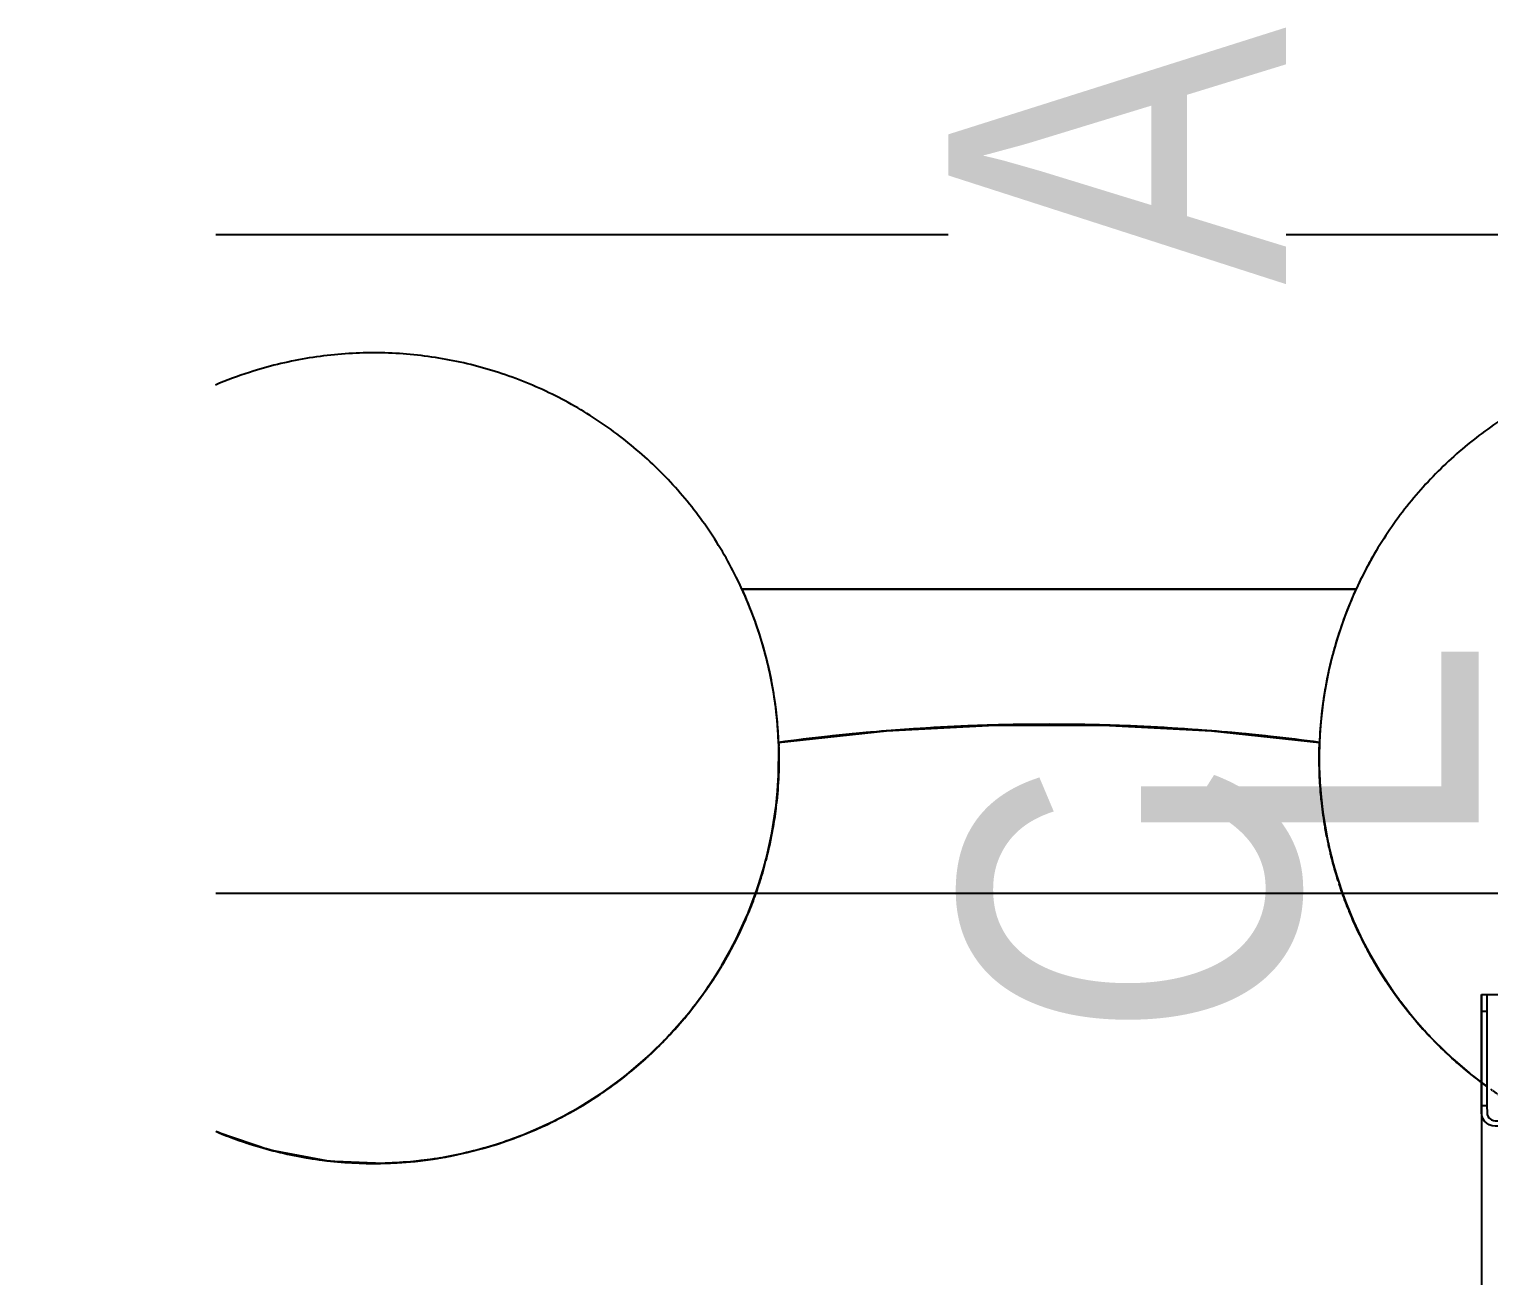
# Model space of a CAD drawing. Header units: metres. Extents: x -354 to -91, y 3 to 562.
# Drawn here: x -276.101 to -273.94, y 544.487 to 546.333 of the extents above; entities that cross this region are included whole.
import ezdxf

# ---------------------------------------------------------------- set-up
doc = ezdxf.new("R2010")
doc.units = ezdxf.units.M
doc.layers.add('A-ANNO-NOTE', color=7, linetype='Continuous', lineweight=9)
doc.layers.add('A-GENM', color=7, linetype='Continuous', lineweight=25)
doc.styles.add('Arial Narrow', font='ARIALN.TTF', dxfattribs={"height": 0.5})
doc.styles.add('Arial Narrow_2', font='ARIALN.TTF', dxfattribs={"height": 0.0025})

# ---------------------------------------------------------------- blocks, each defined once
blk = doc.blocks.new('Foundations-Piles - Px-1200-66435273-DRG-2873034 - CONSTRUCTION SEQUENCE STAGE A8')
at = {"layer": 'A-GENM', "color": 9, "true_color": 0xbebebe}
for start, end in [(32.7273, 37.8876), (32.7273, 37.8876), (24.5455, 32.7273), (24.5455, 32.7273), (16.3636, 24.5455), (16.3636, 24.5455), (8.1818, 16.3636), (8.1818, 16.3636), (171.9316, 180), (172.0366, 180), (0, 8.1818), (0, 8.1818), (180, 188.1818), (180, 261.8182), (351.8182, 0), (351.8182, 0), (188.2378, 196.3636), (343.6364, 351.8182), (343.6364, 351.8182), (196.4203, 199.7037), (335.4545, 343.6364), (335.4545, 343.6364), (199.7037, 204.5455), (204.6304, 208.1482), (327.2727, 335.4545), (327.2727, 335.4545), (208.1482, 212.7273), (212.8405, 216.4884), (319.0909, 327.2727), (319.0909, 327.2727), (216.4884, 220.9091), (221.0506, 224.7812), (310.9091, 319.0909), (310.9091, 319.0909), (224.7812, 229.0909), (302.7273, 310.9091), (304.9663, 310.9091), (229.2607, 233.0485), (233.0485, 237.2727), (302.3981, 304.9663), (237.4709, 241.3005), (294.5455, 302.7273), (294.5659, 302.3981), (241.3005, 245.4545), (245.681, 249.5426), (286.3636, 294.5455), (286.7316, 294.5455), (249.5426, 253.8911), (253.8911, 257.7779), (278.1818, 286.3636), (282.4594, 286.7316), (257.7779, 262.1012), (261.8182, 265.362), (262.1012, 265.362), (265.362, 266.0083), (265.362, 270), (266.0083, 270.3114), (270, 278.1818), (270.3114, 274.2352), (274.2352, 278.1818), (278.1818, 278.4725), (278.5215, 282.4594)]:
    blk.add_arc((0, 0), 0.6, start, end, dxfattribs=at)
blk = doc.blocks.new('Foundations-Piles - Px-1200-66435274-DRG-2873034 - CONSTRUCTION SEQUENCE STAGE A8')
at = {"layer": 'A-GENM', "color": 9, "true_color": 0xbebebe}
for start, end in [(98.1818, 106.3636), (100.1896, 104.6123), (98.1818, 100.1896), (90, 98.1818), (96.7983, 98.1818), (92.2501, 96.7983), (90, 92.2501), (88.9353, 90), (81.8182, 90), (84.2266, 88.9353), (81.081, 84.2266), (73.6364, 81.8182), (73.6364, 81.081), (106.3636, 114.5455), (108.2706, 112.5944), (106.3636, 108.2706), (104.6123, 106.3636), (65.4545, 73.6364), (65.4545, 73.6364), (114.5455, 122.7273), (112.5944, 116.2514), (57.2727, 65.4545), (57.2727, 65.4545), (116.2514, 120.583), (122.7273, 124.3904), (122.7273, 124.2279), (120.583, 122.7273), (49.0909, 57.2727), (49.0909, 57.2727), (124.3904, 157.9825), (124.3904, 128.5814), (128.5814, 132.2009), (132.2009, 136.5946), (40.9091, 49.0909), (40.9091, 49.0909), (136.5946, 140.1715), (32.8793, 40.9091), (32.8793, 40.9091), (140.1715, 144.6326), (144.6326, 148.1399), (24.5455, 32.7273), (24.5455, 32.7273), (148.1399, 152.7165), (152.7165, 156.1068), (156.1068, 157.9825), (16.3636, 24.5455), (16.3636, 24.5455), (157.9825, 158.9198), (157.9825, 158.9198), (160.8661, 162.3359), (160.9016, 162.3359), (159.9865, 160.7823), (159.9865, 160.7823), (159.642, 159.9181), (159.642, 159.9181), (162.3359, 164.0723), (162.3359, 163.6364), (163.6364, 166.6708), (164.0723, 166.6708), (8.1818, 16.3636), (8.1818, 16.3636), (166.6708, 168.6383), (166.6708, 168.6383), (169.3321, 170.2674), (169.3897, 170.2674), (168.6383, 169.1078), (168.6383, 169.1078), (170.3127, 171.8182), (170.3127, 171.8182), (173.6515, 173.9597), (173.6515, 173.9597), (171.8368, 172.3435), (172.0366, 172.3435), (0.2143, 8.1818), (0, 8.1818), (174.4044, 180), (174.4044, 180), (180, 187.7641), (180, 238.3105), (351.8182, 0), (351.8182, 0), (187.7641, 190.3159), (343.6364, 351.8182), (343.6364, 351.8182), (190.3159, 195.5373), (195.5373, 196.3636), (196.3636, 198.5685), (335.4545, 343.6364), (335.4545, 343.6364), (198.5685, 203.3242), (203.5223, 206.5262), (327.2727, 335.4545), (327.2727, 335.4545), (206.5262, 212.3507), (212.3507, 212.7273), (212.9011, 220.5161), (319.0909, 327.2727), (319.0909, 327.2727), (220.5161, 220.9091), (221.0944, 228.6827), (310.9091, 319.0909), (310.9091, 319.0909), (228.6827, 229.0909), (302.7273, 310.9091), (302.7273, 310.9091), (229.2876, 236.8502), (236.8502, 237.2727), (237.4807, 238.3105), (238.3865, 245.0186), (238.3865, 265.362), (294.5455, 302.7273), (294.5455, 302.7273), (245.0186, 245.4545), (245.7799, 253.188), (286.3636, 294.5455), (286.3636, 294.5455), (253.188, 253.6364), (253.8666, 261.3584), (278.1818, 286.3636), (278.1818, 286.3636), (261.3584, 262.0592), (262.0592, 265.362), (265.362, 270), (265.362, 270), (270, 278.1818), (270, 278.1818)]:
    blk.add_arc((0, 0), 0.6, start, end, dxfattribs=at)
blk = doc.blocks.new('Shotcrete Adaptive v1 - 1200 Dia Pile _ 2_000 Spacing-61394367-DRG-2873034 - CONSTRUCTION SEQUENCE STAGE A8')
at = {"layer": 'A-GENM', "color": 9, "true_color": 0xbebebe}
for p, q in [((-0.4546, 0.25), (0.4546, 0.25)), ((0.4546, 0.25), (-0.4546, 0.25))]:
    blk.add_line(p, q, dxfattribs=at)
for centre, radius, start, end in [((-1, 0), 0.6, 20.0818, 24.6243), ((-1, 0), 0.6, 20.0818, 24.6243), ((1, 0), 0.6, 156.2014, 159.3408), ((1, 0), 0.6, 156.2014, 159.3408), ((1, 0), 0.6, 155.5191, 156.2014), ((1, 0), 0.6, 155.5191, 156.2014), ((-1, 0), 0.6, 17.6375, 20.0818), ((-1, 0), 0.6, 17.6375, 20.0818), ((1, 0), 0.6, 159.3408, 162.8466), ((1, 0), 0.6, 159.3408, 162.8466), ((-1, 0), 0.6, 17.1534, 17.5169), ((-1, 0), 0.6, 17.1534, 17.5169), ((-1, 0), 0.6, 9.6825, 17.1534), ((-1, 0), 0.6, 9.6825, 17.1534), ((1, 0), 0.6, 162.8466, 164.0565), ((1, 0), 0.6, 162.8466, 164.0565), ((1, 0), 0.6, 165.1113, 165.8721), ((1, 0), 0.6, 165.1113, 165.8721), ((1, 0), 0.6, 164.0565, 164.5097), ((1, 0), 0.6, 164.0565, 164.5097), ((1, 0), 0.6, 167.3634, 170.3175), ((1, 0), 0.6, 167.3634, 170.3175), ((1, 0), 0.6, 166.2141, 167.3634), ((1, 0), 0.6, 166.2141, 167.3634), ((-1, 0), 0.6, 2.2116, 9.6825), ((-1, 0), 0.6, 2.2116, 9.6825), ((1, 0), 0.6, 170.3175, 171.9198), ((1, 0), 0.6, 170.3175, 171.9198), ((1, 0), 0.6, 171.9198, 175.3023), ((1, 0), 0.6, 171.9198, 175.3023), ((0, -2.95), 3, 88.4658, 94.6025), ((0, -2.95), 3, 91.5342, 94.6025), ((0, -2.95), 3, 88.4658, 91.5342), ((0, -2.95), 3, 85.3975, 88.4658), ((0, -2.95), 3, 85.3975, 88.4658), ((1, 0), 0.6, 175.3023, 177.7884), ((1, 0), 0.6, 175.3023, 177.7884), ((0, -2.95), 3, 94.6025, 97.6709), ((0, -2.95), 3, 94.6025, 97.6709), ((0, -2.95), 3, 82.3291, 85.3975), ((0, -2.95), 3, 82.3291, 85.3975)]:
    blk.add_arc(centre, radius, start, end, dxfattribs=at)
blk = doc.blocks.new('StitchPour_RS36A_04 - StitchPour_RS36A_04-60468323-DRG-2873034 - CONSTRUCTION SEQUENCE STAGE A8')
at = {"layer": 'A-GENM', "color": 9, "true_color": 0xbebebe}
for points in [[(131.6569, 50.4266), (131.7322, 50.1434), (131.8074, 49.8602), (131.8827, 49.5769)], [(131.8827, 49.5769), (132.0757, 48.8506), (132.2688, 48.1242), (132.4618, 47.3978)]]:
    blk.add_open_spline(points, degree=3, dxfattribs=at)
at = {"layer": 'A-GENM', "color": 253, "true_color": 0xa3a3a3}
blk.add_open_spline([(131.6569, 50.4266), (131.7322, 50.1434), (132.0005, 49.1338), (132.2688, 48.1242), (132.4618, 47.3978)], degree=3, knots=[0.90733985, 0.90733985, 0.90733985, 0.90733985, 0.93333333, 1, 1, 1, 1], dxfattribs=at)
blk = doc.blocks.new('Barrier-Bracket-Assembly-Type02 - bracket-67298821-DRG-2873034 - CONSTRUCTION SEQUENCE STAGE A8')
at = {"layer": 'A-GENM', "color": 253, "true_color": 0xa3a3a3}
for p, q in [((-1147.1026, 544.9037), (-1147.1029, 544.9036)), ((-1147.1029, 544.9036), (-1147.1029, 544.4536)), ((-1147.1026, 544.8787), (-1147.1026, 544.9037)), ((-1147.1026, 544.9037), (-1147.0946, 544.9037)), ((-1147.0946, 544.9037), (-1147.0949, 544.9036)), ((-1147.0946, 544.9037), (-1147.0946, 544.8787)), ((-1147.0829, 544.9036), (-1146.973, 544.9036)), ((-1147.0829, 544.9036), (-1146.9729, 544.9036)), ((-1146.9609, 544.9036), (-1146.9606, 544.9037)), ((-1146.9606, 544.9037), (-1146.9526, 544.9037)), ((-1146.9606, 544.8787), (-1146.9606, 544.9037)), ((-1146.9529, 544.9036), (-1146.9526, 544.9037)), ((-1146.9526, 544.9037), (-1146.9526, 544.8787)), ((-1147.1026, 544.7387), (-1147.1026, 544.8787)), ((-1147.0946, 544.8787), (-1147.1026, 544.8787)), ((-1147.0946, 544.8787), (-1147.0946, 544.7387)), ((-1146.9606, 544.7387), (-1146.9606, 544.8787)), ((-1146.9526, 544.8787), (-1146.9606, 544.8787)), ((-1146.9526, 544.8787), (-1146.9526, 544.7387)), ((-1147.1025, 544.7287), (-1147.1026, 544.7387)), ((-1147.0946, 544.7387), (-1147.1026, 544.7387)), ((-1147.0946, 544.7387), (-1147.0945, 544.7287)), ((-1146.9605, 544.7287), (-1146.9606, 544.7387)), ((-1146.9526, 544.7387), (-1146.9606, 544.7387)), ((-1146.9526, 544.7387), (-1146.9525, 544.7287)), ((-1147.0825, 544.7167), (-1146.9725, 544.7167)), ((-1146.9525, 544.4536), (-1146.9525, 544.7287)), ((-1146.9725, 544.7088), (-1147.0825, 544.7088)), ((-1147.1029, 544.4536), (-1147.1029, 544.2182)), ((-1146.9525, 544.2182), (-1146.9525, 544.4536)), ((-1147.1029, 544.2182), (-1147.1029, 544.1536)), ((-1146.9525, 544.1537), (-1146.9525, 544.2182)), ((-1147.1029, 544.1536), (-1147.1025, 544.1537)), ((-1147.0949, 544.1536), (-1147.0945, 544.1537)), ((-1146.973, 544.1536), (-1147.0829, 544.1536)), ((-1146.9729, 544.1536), (-1147.0829, 544.1536)), ((-1147.0825, 544.1538), (-1146.9725, 544.1538)), ((-1147.0825, 544.1537), (-1146.9725, 544.1537)), ((-1146.9605, 544.1537), (-1146.9609, 544.1536)), ((-1146.9525, 544.1537), (-1146.9529, 544.1536))]:
    blk.add_line(p, q, dxfattribs=at)
at = {"layer": 'A-GENM', "color": 253, "true_color": 0xa3a3a3, "flags": 128}
for points in [[(-1147.0825, 544.7088), (-1147.087, 544.7093), (-1147.0912, 544.7107), (-1147.095, 544.7131), (-1147.0982, 544.7163), (-1147.1006, 544.7201), (-1147.102, 544.7243), (-1147.1025, 544.7287)], [(-1147.0945, 544.7287), (-1147.0942, 544.7261), (-1147.0934, 544.7235), (-1147.0919, 544.7213), (-1147.09, 544.7194), (-1147.0877, 544.7179), (-1147.0852, 544.717), (-1147.0825, 544.7167)], [(-1146.9525, 544.7287), (-1146.953, 544.7243), (-1146.9545, 544.7201), (-1146.9569, 544.7163), (-1146.9601, 544.7131), (-1146.9638, 544.7107), (-1146.9681, 544.7093), (-1146.9725, 544.7088)], [(-1146.9725, 544.7167), (-1146.9699, 544.717), (-1146.9673, 544.7179), (-1146.9651, 544.7194), (-1146.9632, 544.7213), (-1146.9617, 544.7235), (-1146.9608, 544.7261), (-1146.9605, 544.7287)]]:
    blk.add_lwpolyline(points, dxfattribs=at)
at = {"layer": 'A-GENM', "color": 253, "true_color": 0xa3a3a3}
for centre, major_axis, start_param, end_param in [((-1147.0829, 544.9036), (0.02, 0), 3.141593, 3.40163), ((-1147.0829, 544.9036), (0.02, 0), 3.40163, 3.663429), ((-1147.0829, 544.9036), (0.02, 0), 3.663429, 3.925229), ((-1147.0829, 544.9036), (0.02, 0), 3.925229, 4.081908), ((-1147.0829, 544.9036), (0.012, 0), 3.141593, 3.40163), ((-1147.0829, 544.9036), (0.012, 0), 3.40163, 4.710627), ((-1147.0829, 544.9036), (0.02, 0), 4.270144, 4.404948), ((-1147.0829, 544.9036), (0.02, 0), 4.55426, 4.710627), ((-1146.9729, 544.9036), (0.02, 0), 4.71134, 4.868419), ((-1146.9729, 544.9036), (0.012, 0), 4.710627, 6.281423), ((-1146.9729, 544.9036), (0.02, 0), 5.017948, 5.152919), ((-1146.9729, 544.9036), (0.02, 0), 5.496025, 5.757824), ((-1146.9729, 544.9036), (0.02, 0), 5.757824, 6.019624), ((-1146.9729, 544.9036), (0.02, 0), 6.019624, 6.281423), ((-1147.0829, 544.1536), (0.02, 0), 3.141593, 3.40163), ((-1147.0825, 544.1537), (0.02, 0), 2.878031, 3.139831), ((-1147.0829, 544.1536), (0.02, 0), 3.40163, 3.663429), ((-1147.0825, 544.1537), (0.02, 0), 2.354432, 2.878031), ((-1147.0829, 544.1536), (0.02, 0), 3.663429, 4.087913), ((-1147.0825, 544.1537), (0.02, 0), 2.092633, 2.354432), ((-1147.0829, 544.1536), (0.012, 0), 3.141593, 3.40163), ((-1147.0825, 544.1537), (0.012, 0), 2.878031, 3.139831), ((-1147.0829, 544.1536), (0.012, 0), 3.40163, 4.448827), ((-1147.0825, 544.1537), (0.012, 0), 2.616232, 2.878031), ((-1147.0825, 544.1537), (0.012, 0), 2.354432, 2.616232), ((-1147.0825, 544.1537), (0.02, 0), 1.569034, 2.092633), ((-1147.0829, 544.1536), (0.02, 0), 4.270144, 4.404948), ((-1147.0825, 544.1537), (0.012, 0), 2.092633, 2.354432), ((-1147.0829, 544.1536), (0.02, 0), 4.55426, 4.710627), ((-1147.0829, 544.1536), (0.012, 0), 4.448827, 4.710627), ((-1147.0825, 544.1537), (0.012, 0), 1.569034, 1.830834), ((-1146.9729, 544.1536), (0.02, 0), 4.71134, 4.868419), ((-1146.9729, 544.1536), (0.012, 0), 4.710627, 5.234226), ((-1146.9725, 544.1537), (0.02, 0), 1.045435, 1.569034), ((-1146.9725, 544.1537), (0.012, 0), 1.307235, 1.567846), ((-1146.9729, 544.1536), (0.02, 0), 5.017948, 5.152919), ((-1146.9729, 544.1536), (0.012, 0), 5.234226, 6.281423), ((-1146.9725, 544.1537), (0.012, 0), 0.783636, 1.045435), ((-1146.9725, 544.1537), (0.012, 0), 0.521837, 0.783636), ((-1146.9725, 544.1537), (0.02, 0), 0.783636, 1.045435), ((-1146.9725, 544.1537), (0.012, 0), 0.260037, 0.521837), ((-1146.9729, 544.1536), (0.02, 0), 5.336235, 6.019624), ((-1146.9725, 544.1537), (0.012, 0), 0, 0.260037), ((-1146.9725, 544.1537), (0.02, 0), 0, 0.783636), ((-1146.9729, 544.1536), (0.02, 0), 6.019624, 6.281423)]:
    blk.add_ellipse(centre, major_axis=major_axis, ratio=0.000483, start_param=start_param, end_param=end_param, dxfattribs=at)
blk = doc.blocks.new('T2DPAA-T2D-C3S-RS-M3D-100334_rvt-1-DRG-2873034 - CONSTRUCTION SEQUENCE STAGE A8')
at = {"layer": 'A-GENM', "color": 9, "true_color": 0xbebebe}
for p, q in [((-1148.1434, 545.2729), (-1148.1435, 545.2768)), ((-1147.3426, 545.2768), (-1147.3431, 545.2563)), ((-1148.1436, 545.2281), (-1148.1433, 545.2705)), ((-1147.3431, 545.2563), (-1147.3429, 545.2379)), ((-1147.3429, 545.2378), (-1147.342, 545.2181)), ((-1148.1464, 545.1906), (-1148.1436, 545.2281)), ((-1147.342, 545.2181), (-1147.3403, 545.1959)), ((-1148.1468, 545.1871), (-1148.1464, 545.1906)), ((-1147.3403, 545.1959), (-1147.3376, 545.1731)), ((-1148.1534, 545.1427), (-1148.1472, 545.1835)), ((-1147.3376, 545.1731), (-1147.3313, 545.1354)), ((-1148.1616, 545.1058), (-1148.1534, 545.1427)), ((-1147.3313, 545.1354), (-1147.3271, 545.116)), ((-1148.1632, 545.0994), (-1148.1624, 545.1026)), ((-1148.1624, 545.1026), (-1148.1616, 545.1058)), ((-1147.3271, 545.116), (-1147.3207, 545.0912)), ((-1148.1753, 545.0595), (-1148.1646, 545.0944)), ((-1147.3207, 545.0912), (-1147.3092, 545.0549)), ((-1148.1776, 545.0531), (-1148.1753, 545.0595)), ((-1148.209, 544.9802), (-1148.1899, 545.0213)), ((-1147.2925, 545.0124), (-1147.282, 544.9899)), ((-1148.2274, 544.9469), (-1148.209, 544.9802)), ((-1147.2808, 544.9875), (-1147.2762, 544.9783)), ((-1148.2536, 544.9065), (-1148.2292, 544.9438)), ((-1147.2535, 544.9382), (-1147.2328, 544.907)), ((-1148.2766, 544.8762), (-1148.2536, 544.9065)), ((-1148.3085, 544.84), (-1148.2789, 544.8734)), ((-1147.2044, 544.8699), (-1147.1801, 544.8425)), ((-1148.3355, 544.8132), (-1148.3085, 544.84)), ((-1148.3723, 544.7819), (-1148.337, 544.8118)), ((-1147.1458, 544.8089), (-1147.1209, 544.7875)), ((-1148.4028, 544.7594), (-1148.3723, 544.7819)), ((-1148.444, 544.7335), (-1148.4071, 544.7565)), ((-1147.103, 544.7735), (-1147.0952, 544.7678)), ((-1148.4772, 544.7157), (-1148.444, 544.7335)), ((-1148.5222, 544.6958), (-1148.4785, 544.7151)), ((-1148.9738, 544.6997), (-1148.8972, 544.6737)), ((-1148.557, 544.6832), (-1148.5222, 544.6958)), ((-1148.8972, 544.6737), (-1148.8131, 544.6577)), ((-1148.6406, 544.6624), (-1148.6054, 544.6696)), ((-1148.6054, 544.6696), (-1148.5581, 544.6828)), ((-1148.8125, 544.6576), (-1148.7287, 544.6538)), ((-1148.7264, 544.6538), (-1148.6927, 544.6557)), ((-1148.6927, 544.6557), (-1148.6432, 544.662))]:
    blk.add_line(p, q, dxfattribs=at)
at = {"layer": 'A-GENM', "color": 9, "true_color": 0xbebebe, "flags": 128}
for points in [[(-1148.1435, 545.2768), (-1147.9838, 545.2939), (-1147.8234, 545.3025), (-1147.6628, 545.3025), (-1147.5023, 545.2939), (-1147.3426, 545.2768)], [(-1148.1899, 545.0213), (-1148.1888, 545.024), (-1148.1776, 545.0531)], [(-1147.3087, 545.0533), (-1147.3033, 545.0387), (-1147.2925, 545.0124)], [(-1147.2762, 544.9783), (-1147.2693, 544.9653), (-1147.2535, 544.9382)], [(-1147.2328, 544.907), (-1147.2257, 544.8971), (-1147.2044, 544.8699)], [(-1147.1801, 544.8425), (-1147.1733, 544.8354), (-1147.1458, 544.8089)], [(-1147.1189, 544.7859), (-1147.1131, 544.7813), (-1147.103, 544.7735)]]:
    blk.add_lwpolyline(points, dxfattribs=at)
at = {"layer": 'A-GENM', "color": 9, "true_color": 0xbebebe}
for points, knots in [([(-1148.977, 546.0286), (-1148.6835, 546.0286), (-1147.6388, 546.0286), (-1146.5942, 546.0286), (-1145.8431, 546.0286)], [0.90728065, 0.90728065, 0.90728065, 0.90728065, 0.93333333, 1, 1, 1, 1]), ([(-1147.3283, 545.1211), (-1147.3288, 545.1236), (-1147.3309, 545.133), (-1147.3327, 545.1425), (-1147.334, 545.1495)], [0.80641348, 0.80641348, 0.80641348, 0.80641348, 0.81578947, 0.84210526, 0.84210526, 0.84210526, 0.84210526]), ([(-1148.2321, 544.9391), (-1148.238, 544.9295), (-1148.2521, 544.908), (-1148.2676, 544.8874), (-1148.2766, 544.8762)], [0.31585935, 0.31585935, 0.31585935, 0.31585935, 0.34615385, 0.38461538, 0.38461538, 0.38461538, 0.38461538]), ([(-1148.2819, 544.8698), (-1148.2893, 544.8609), (-1148.3065, 544.8414), (-1148.3249, 544.8231), (-1148.3355, 544.8133)], [0.39202069, 0.39202069, 0.39202069, 0.39202069, 0.42307692, 0.46153846, 0.46153846, 0.46153846, 0.46153846]), ([(-1148.3409, 544.8083), (-1148.3498, 544.8003), (-1148.3698, 544.7833), (-1148.3909, 544.7676), (-1148.4028, 544.7594)], [0.46815436, 0.46815436, 0.46815436, 0.46815436, 0.5, 0.53846154, 0.53846154, 0.53846154, 0.53846154])]:
    blk.add_open_spline(points, degree=3, knots=knots, dxfattribs=at)
at = {"layer": 'A-GENM', "color": 253, "true_color": 0xa3a3a3}
blk.add_open_spline([(-1148.977, 546.0286), (-1148.6835, 546.0286), (-1147.6388, 546.0286), (-1146.5942, 546.0286), (-1145.8431, 546.0286)], degree=3, knots=[0.90728065, 0.90728065, 0.90728065, 0.90728065, 0.93333333, 1, 1, 1, 1], dxfattribs=at)
at = {"layer": 'A-GENM', "color": 9, "true_color": 0xbebebe}
for points in [[(-1147.9255, 545.298), (-1147.945, 545.2969), (-1147.9645, 545.2955), (-1147.984, 545.2939)], [(-1147.8526, 545.3016), (-1147.8769, 545.3007), (-1147.9012, 545.2995), (-1147.9255, 545.298)], [(-1147.8238, 545.3025), (-1147.8334, 545.3023), (-1147.843, 545.3019), (-1147.8526, 545.3016)], [(-1147.7796, 545.3034), (-1147.7943, 545.3032), (-1147.809, 545.3029), (-1147.8237, 545.3025)], [(-1147.7066, 545.3034), (-1147.7309, 545.3037), (-1147.7553, 545.3037), (-1147.7796, 545.3034)], [(-1147.6631, 545.3025), (-1147.6776, 545.3029), (-1147.6921, 545.3032), (-1147.7066, 545.3034)], [(-1147.6555, 545.3023), (-1147.6578, 545.3024), (-1147.6601, 545.3024), (-1147.6623, 545.3025)], [(-1147.6336, 545.3016), (-1147.6404, 545.3018), (-1147.6472, 545.3021), (-1147.6541, 545.3023)], [(-1147.5606, 545.298), (-1147.5849, 545.2995), (-1147.6092, 545.3007), (-1147.6336, 545.3016)], [(-1147.5022, 545.2939), (-1147.5217, 545.2955), (-1147.5411, 545.2969), (-1147.5606, 545.298)], [(-1148.071, 545.2856), (-1148.0952, 545.283), (-1148.1194, 545.28), (-1148.1435, 545.2768)], [(-1148.1435, 545.2768), (-1148.1435, 545.275), (-1148.1434, 545.2732), (-1148.1433, 545.2715)], [(-1147.9984, 545.2927), (-1148.0226, 545.2906), (-1148.0468, 545.2883), (-1148.071, 545.2856)], [(-1147.9841, 545.2939), (-1147.9888, 545.2935), (-1147.9936, 545.2931), (-1147.9984, 545.2927)], [(-1147.4878, 545.2927), (-1147.4926, 545.2931), (-1147.4973, 545.2935), (-1147.5021, 545.2939)], [(-1147.4151, 545.2856), (-1147.4393, 545.2883), (-1147.4635, 545.2906), (-1147.4878, 545.2927)], [(-1147.3426, 545.2768), (-1147.3668, 545.28), (-1147.3909, 545.283), (-1147.4151, 545.2856)], [(-1147.3429, 545.2411), (-1147.3432, 545.253), (-1147.3431, 545.2649), (-1147.3426, 545.2768)], [(-1148.1432, 545.2644), (-1148.143, 545.2542), (-1148.1431, 545.2439), (-1148.1434, 545.2336)], [(-1148.1433, 545.2698), (-1148.1432, 545.268), (-1148.1432, 545.2662), (-1148.1432, 545.2644)], [(-1148.1434, 545.2336), (-1148.1439, 545.2193), (-1148.1449, 545.2049), (-1148.1464, 545.1906)], [(-1147.3428, 545.2342), (-1147.3428, 545.235), (-1147.3428, 545.2359), (-1147.3428, 545.2368)], [(-1147.3406, 545.1993), (-1147.3417, 545.2109), (-1147.3424, 545.2225), (-1147.3428, 545.2342)], [(-1148.1464, 545.1906), (-1148.1465, 545.1893), (-1148.1467, 545.1879), (-1148.1468, 545.1866)], [(-1147.3401, 545.1945), (-1147.3403, 545.1961), (-1147.3405, 545.1977), (-1147.3406, 545.1993)], [(-1147.3399, 545.1916), (-1147.34, 545.1926), (-1147.3401, 545.1935), (-1147.3401, 545.1945)], [(-1147.335, 545.1556), (-1147.337, 545.1675), (-1147.3386, 545.1796), (-1147.3399, 545.1916)], [(-1148.1477, 545.1791), (-1148.149, 545.1687), (-1148.1506, 545.1583), (-1148.1525, 545.1479)], [(-1148.1472, 545.1836), (-1148.1474, 545.1821), (-1148.1475, 545.1806), (-1148.1477, 545.1791)], [(-1148.1525, 545.1479), (-1148.155, 545.1338), (-1148.158, 545.1197), (-1148.1616, 545.1058)], [(-1147.3344, 545.1518), (-1147.3346, 545.153), (-1147.3348, 545.1543), (-1147.335, 545.1556)], [(-1147.334, 545.1495), (-1147.3341, 545.1502), (-1147.3342, 545.151), (-1147.3344, 545.1518)], [(-1148.1616, 545.1058), (-1148.1619, 545.1043), (-1148.1623, 545.1029), (-1148.1627, 545.1015)], [(-1147.3265, 545.1134), (-1147.3271, 545.116), (-1147.3277, 545.1185), (-1147.3283, 545.1211)], [(-1147.3251, 545.1078), (-1147.3256, 545.1097), (-1147.326, 545.1115), (-1147.3265, 545.1134)], [(-1147.3149, 545.0721), (-1147.3187, 545.0839), (-1147.3221, 545.0958), (-1147.3251, 545.1078)], [(-1148.1643, 545.0954), (-1148.1672, 545.085), (-1148.1703, 545.0746), (-1148.1737, 545.0644)], [(-1148.1737, 545.0644), (-1148.1749, 545.0608), (-1148.1761, 545.0571), (-1148.1774, 545.0535)], [(-1147.3087, 545.0535), (-1147.3103, 545.0579), (-1147.3118, 545.0624), (-1147.3133, 545.0669)], [(-1148.1774, 545.0535), (-1148.1809, 545.0436), (-1148.1847, 545.0337), (-1148.1887, 545.024)], [(-1147.3054, 545.0443), (-1147.3065, 545.0473), (-1147.3076, 545.0504), (-1147.3087, 545.0535)], [(-1147.3019, 545.0351), (-1147.3031, 545.0381), (-1147.3042, 545.0412), (-1147.3054, 545.0443)], [(-1148.1926, 545.0148), (-1148.2028, 544.9915), (-1148.2144, 544.9688), (-1148.2273, 544.947)], [(-1148.1903, 545.0203), (-1148.1911, 545.0184), (-1148.1918, 545.0166), (-1148.1926, 545.0148)], [(-1148.1887, 545.024), (-1148.1893, 545.0228), (-1148.1898, 545.0215), (-1148.1903, 545.0203)], [(-1147.2986, 545.0269), (-1147.2997, 545.0296), (-1147.3008, 545.0323), (-1147.3019, 545.0351)], [(-1147.2832, 544.9923), (-1147.2887, 545.0036), (-1147.2938, 545.0152), (-1147.2986, 545.0269)], [(-1147.2722, 544.9708), (-1147.2753, 544.9765), (-1147.2782, 544.9822), (-1147.2811, 544.988)], [(-1147.2669, 544.961), (-1147.2687, 544.9642), (-1147.2704, 544.9674), (-1147.2721, 544.9706)], [(-1147.2403, 544.9178), (-1147.2498, 544.9318), (-1147.2587, 544.9463), (-1147.2669, 544.961)], [(-1148.2296, 544.9432), (-1148.2304, 544.9418), (-1148.2313, 544.9405), (-1148.2321, 544.9391)], [(-1148.2273, 544.947), (-1148.228, 544.9459), (-1148.2286, 544.9449), (-1148.2292, 544.9438)], [(-1147.229, 544.9016), (-1147.2321, 544.9059), (-1147.2351, 544.9102), (-1147.2381, 544.9145)], [(-1147.2223, 544.8926), (-1147.2246, 544.8956), (-1147.2268, 544.8986), (-1147.229, 544.9016)], [(-1147.1872, 544.8502), (-1147.1996, 544.8638), (-1147.2113, 544.878), (-1147.2223, 544.8926)], [(-1148.2766, 544.8762), (-1148.2773, 544.8754), (-1148.278, 544.8746), (-1148.2786, 544.8737)], [(-1147.1767, 544.8389), (-1147.1795, 544.8419), (-1147.1823, 544.8448), (-1147.1851, 544.8478)], [(-1147.1691, 544.8311), (-1147.1717, 544.8337), (-1147.1742, 544.8363), (-1147.1767, 544.8389)], [(-1147.1162, 544.7837), (-1147.1347, 544.7985), (-1147.1524, 544.8143), (-1147.1691, 544.8311)], [(-1148.3376, 544.8114), (-1148.3387, 544.8103), (-1148.3398, 544.8093), (-1148.3409, 544.8083)], [(-1147.1095, 544.7785), (-1147.1117, 544.7802), (-1147.114, 544.782), (-1147.1162, 544.7837)], [(-1147.1028, 544.7734), (-1147.1047, 544.7748), (-1147.1065, 544.7762), (-1147.1084, 544.7777)], [(-1148.4081, 544.7558), (-1148.4183, 544.749), (-1148.4286, 544.7425), (-1148.4391, 544.7363)], [(-1148.4028, 544.7594), (-1148.4039, 544.7586), (-1148.4051, 544.7578), (-1148.4063, 544.757)], [(-1147.0947, 544.7674), (-1147.0974, 544.7694), (-1147.1001, 544.7714), (-1147.1028, 544.7734)], [(-1148.4391, 544.7363), (-1148.4515, 544.729), (-1148.4642, 544.7222), (-1148.4771, 544.7158)], [(-1148.4821, 544.7133), (-1148.5063, 544.7016), (-1148.5313, 544.6916), (-1148.5569, 544.6832)], [(-1148.9706, 544.6984), (-1148.9721, 544.699), (-1148.9736, 544.6997), (-1148.9751, 544.7003)], [(-1148.8972, 544.6737), (-1148.9221, 544.6804), (-1148.9467, 544.6886), (-1148.9706, 544.6984)], [(-1148.8125, 544.6576), (-1148.8411, 544.661), (-1148.8694, 544.6663), (-1148.8972, 544.6737)], [(-1148.5612, 544.6818), (-1148.5872, 544.6736), (-1148.6137, 544.6671), (-1148.6406, 544.6624)], [(-1148.5585, 544.6827), (-1148.5594, 544.6824), (-1148.5603, 544.6821), (-1148.5612, 544.6818)], [(-1148.7695, 544.6542), (-1148.7838, 544.6548), (-1148.7982, 544.656), (-1148.8125, 544.6576)], [(-1148.7264, 544.6538), (-1148.7404, 544.6534), (-1148.7544, 544.6535), (-1148.7685, 544.6541)], [(-1148.6833, 544.6566), (-1148.6976, 544.6552), (-1148.712, 544.6542), (-1148.7263, 544.6538)], [(-1148.644, 544.6618), (-1148.657, 544.6597), (-1148.6701, 544.6579), (-1148.6833, 544.6566)]]:
    blk.add_open_spline(points, degree=3, dxfattribs=at)
at = {"layer": 'A-GENM', "color": 253, "lineweight": 25, "true_color": 0xa3a3a3}
for name, p, rotation in [('Foundations-Piles - Px-1200-66435274-DRG-2873034 - CONSTRUCTION SEQUENCE STAGE A8', (-1146.7431, 545.2536), 75.11694444444437), ('Foundations-Piles - Px-1200-66435273-DRG-2873034 - CONSTRUCTION SEQUENCE STAGE A8', (-1148.7431, 545.2536), 75.11694444444437), ('StitchPour_RS36A_04 - StitchPour_RS36A_04-60468323-DRG-2873034 - CONSTRUCTION SEQUENCE STAGE A8', (-1134.0578, 404.8616), 75.11694444444437), ('Shotcrete Adaptive v1 - 1200 Dia Pile _ 2_000 Spacing-61394367-DRG-2873034 - CONSTRUCTION SEQUENCE STAGE A8', (-1147.7431, 545.2536), 3.49943060736561e-05)]:
    blk.add_blockref(name, p, dxfattribs=dict(at, rotation=rotation))
blk.add_blockref('Barrier-Bracket-Assembly-Type02 - bracket-67298821-DRG-2873034 - CONSTRUCTION SEQUENCE STAGE A8', (0, 0), dxfattribs=at)
blk = doc.blocks.new('CS_Annot_Centreline Symbol1 - CS_Annot_Centreline Symbol-7988197-DRG-2873034 - CONSTRUCTION SEQUENCE STAGE A8')
at = {"layer": 'A-ANNO-NOTE', "char_height": 0.0025, "attachment_point": 1, "rotation": 180, "style": 'Arial Narrow_2'}
for s, insert, width in [('L', (0.001147, -0.003292), 0.00192405), ('C  ', (0.002519, -0.004626), 0.00440928)]:
    blk.add_mtext(s, dxfattribs=dict(at, insert=insert, width=width))

msp = doc.modelspace()

# ---------------------------------------------------------------- block references
at = {"lineweight": 5}
msp.add_blockref('T2DPAA-T2D-C3S-RS-M3D-100334_rvt-1-DRG-2873034 - CONSTRUCTION SEQUENCE STAGE A8', (873.1524, 0), dxfattribs=at)
at = {"layer": 'A-ANNO-NOTE', "xscale": 200, "yscale": 200, "zscale": 200, "rotation": 269.9999999999306}
msp.add_blockref('CS_Annot_Centreline Symbol1 - CS_Annot_Centreline Symbol-7988197-DRG-2873034 - CONSTRUCTION SEQUENCE STAGE A8', (-273.7962, 545.3411), dxfattribs=at)

# ---------------------------------------------------------------- next in the draw order: texts
at = {"layer": 'A-ANNO-NOTE', "insert": (-274.74, 545.9543), "char_height": 0.5, "attachment_point": 1, "rotation": 90, "style": 'Arial Narrow', "bg_fill": 3, "box_fill_scale": 1, "bg_fill_color": 256, "bg_fill_true_color": 13158600, "bg_fill_transparency": 0}
msp.add_mtext('ABUTMENT B1', dxfattribs=at)

doc.saveas('drawing.dxf')
